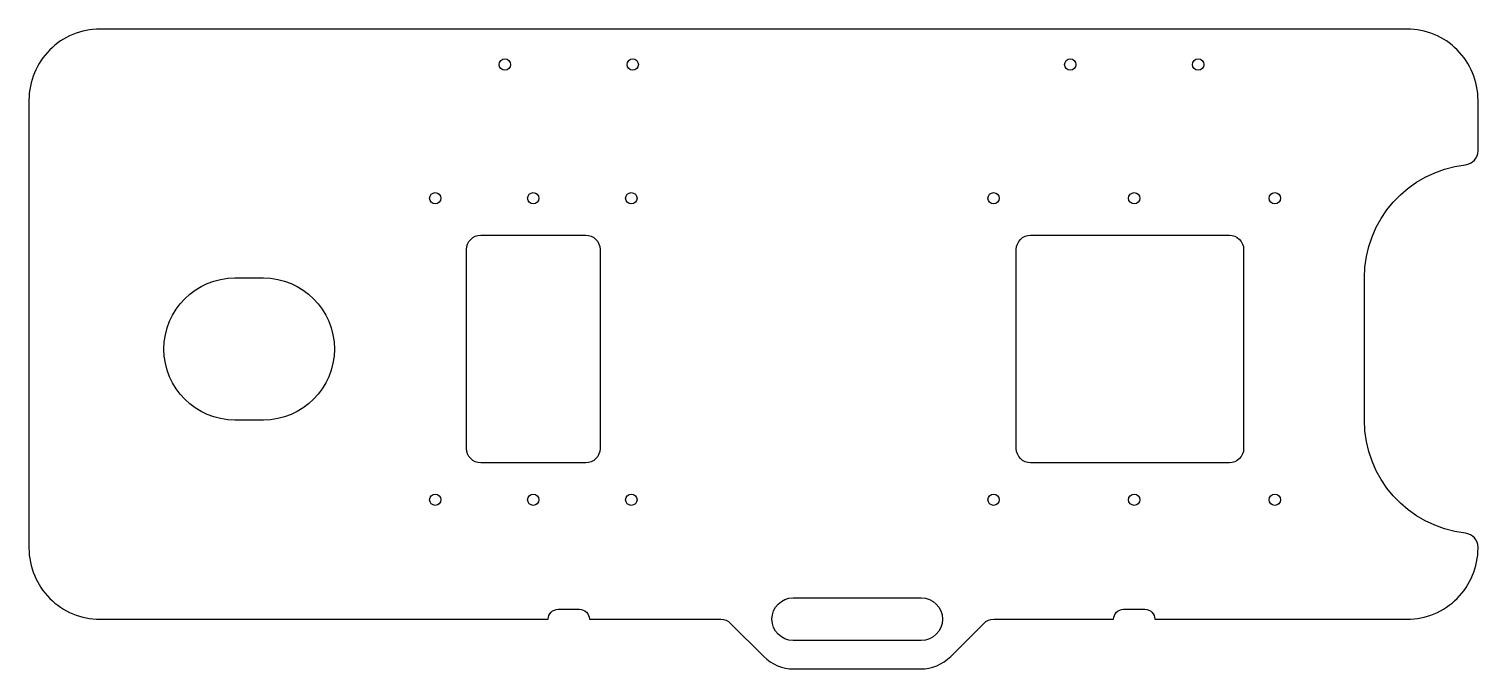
# Model space of a CAD drawing. Header units: millimetres. Extents: x -600 to 420, y -225 to 225.
import ezdxf

# ---------------------------------------------------------------- set-up
doc = ezdxf.new("R2010")
doc.units = ezdxf.units.MM

msp = doc.modelspace()

# ---------------------------------------------------------------- linework, layer by layer
for points in [[(411.1, 129.5, 0.381966), (420, 139.4), (420, 175, 0.414214), (370, 225), (-550, 225, 0.414214), (-600, 175), (-600, -140, 0.414214), (-550, -190), (-234.5, -190, -0.414214), (-227.5, -183), (-212.5, -183, -0.414214), (-205.5, -190), (-113.1, -190, -0.198912), (-106.1, -192.9), (-82.8, -216.2, 0.198912), (-61.6, -225), (27.6, -225, 0.198912), (48.8, -216.2), (72.1, -192.9, -0.198912), (79.1, -190), (163.5, -190, -0.414214), (170.5, -183), (185.5, -183, -0.414214), (192.5, -190), (370, -190, 0.414214), (420, -140), (420, -139.4, 0.381966), (411.1, -129.5, -0.381966), (340, -50), (340, 50, -0.381966)], [(-282, 80), (-208, 80, -0.414214), (-198, 70), (-198, -70, -0.414214), (-208, -80), (-282, -80, -0.414214), (-292, -70), (-292, 70, -0.414214)], [(255, 70), (255, -70, -0.414214), (245, -80), (105, -80, -0.414214), (95, -70), (95, 70, -0.414214), (105, 80), (245, 80, -0.414214)], [(-435, -50), (-455, -50, -1), (-455, 50), (-435, 50, -1)], [(-62, -205, -1), (-62, -175), (28, -175, -1), (28, -205)]]:
    msp.add_lwpolyline(points, format="xyb", close=True)
for centre in [(-265, 200), (-175, 200), (133, 200), (223, 200), (-314, 106), (-245, 106), (-176, 106), (79, 106), (178, 106), (277, 106), (-314, -106), (-245, -106), (-176, -106), (79, -106), (178, -106), (277, -106)]:
    msp.add_circle(centre, 4)

doc.saveas('drawing.dxf')
